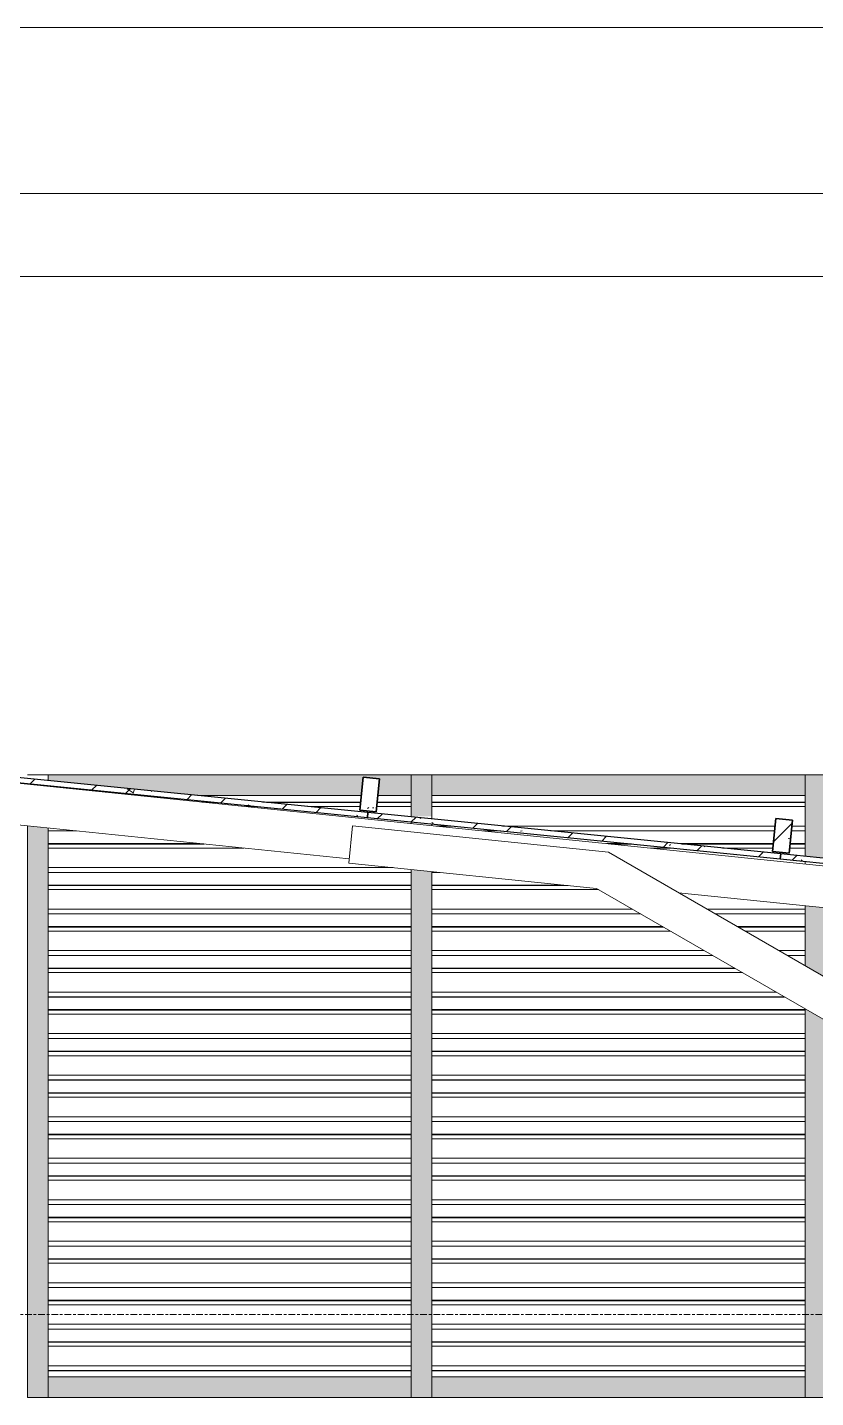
# Model space of a CAD drawing. Header units: millimetres. Extents: x 68650 to 268645, y -2410 to 17645.
# Drawn here: x 195774 to 197674, y 2000 to 5300 of the extents above; entities that cross this region are included whole.
import ezdxf

# ---------------------------------------------------------------- set-up
doc = ezdxf.new("R2010")
doc.units = ezdxf.units.MM
doc.linetypes.add('Centre', pattern=[31.75, 6.35, -4.7625, 15.875, -4.7625])
for name, color, linetype, lineweight in [('A-FLOR', 192, 'Continuous', 18), ('A-FLOR-LEVL-2', 51, 'Centre', 9), ('A-GLAZ-CURT', 52, 'Continuous', 18), ('A-GLAZ-CURT-1', 8, 'Continuous', 18), ('A-GLAZ-CURT-2', 52, 'Continuous', 25), ('A-GLAZ-CWMG', 51, 'Continuous', 18), ('A-GLAZ-CWMG-1', 51, 'Continuous', 35), ('A-GLAZ-CWMG-3', 254, 'Continuous', 18), ('A-GLAZ-CWMG-4', 8, 'Continuous', 18), ('A-WALL', 113, 'Continuous', 18), ('S-COLS', 52, 'Continuous', 18)]:
    doc.layers.add(name, color=color, linetype=linetype, lineweight=lineweight)
pattern_1 = [(45, (7421.61, 0), (-126.285, 126.285), []), (45, (7421.61, 89.3), (-126.285, 126.285), []), (50, (7421.61, 0), (204.9571, -17.9309), [21.431, -235.744]), (355, (7421.61, 0), (-39.6478, 214.9384), [17.145, -188.595]), (100.451, (7438.7, -1.5), (165.3105, 197.0067), [18.214, -200.351]), (46.184, (7421.61, 57.15), (304.964, -47.2988), [32.147, -353.616]), (96.636, (7447.03, 53.2), (267.078, 278.356), [27.321, -300.527]), (351.184, (7421.6, 57.15), (267.0803, 278.3534), [25.718, -282.893]), (21, (7450.19, 42.86), (170.5664, -115.0479), [21.431, -235.744]), (326, (7450.19, 42.86), (69.5275, 207.211), [17.145, -188.595]), (71.451, (7464.4, 33.27), (240.0946, 92.1618), [18.214, -200.351]), (37.5, (7421.614, 0), (3.4749, 95.12457), [3.772, -182.537, 3.772, -187.681, -189.309]), (37.5, (7421.614, 0), (3.4749, 95.12457), [-377.762, 3.772, -185.537]), (7.5, (7421.61, 0), (75.1724, 112.70316), [3.772, -105.385, 3.772, -178.251, -72.152]), (7.5, (7421.61, 0), (75.1724, 112.70316), [-291.179, 3.772, -68.38]), (327.5, (7357.89, 0), (152.54013, -6.4451), [3.772, -67.666, 3.772, -219.113, -295.751]), (327.5, (7357.89, 0), (152.54013, -6.4451), [-294.322, 3.772, -291.979]), (317.5, (7329.32, 0), (166.6458, 28.6049), [3.772, -89.097, 3.772, -144.247, -210.026]), (317.5, (7329.32, 0), (166.6458, 28.6049), [-240.887, 3.772, -206.254])]

# ---------------------------------------------------------------- blocks, each defined once
blk = doc.blocks.new('Rectangular Mullion - 50 x 100mm-2333347-TKCS_NHÀ MÁY PHÁT ĐIỆN - MẶT ĐỨNG 4')
at = {"layer": 'A-GLAZ-CWMG-3'}
blk.add_hatch(color=256, dxfattribs=at).paths.add_polyline_path([(-10063.2, 3450), (-9163.2, 3450), (-9163.2, 3500), (-10063.2, 3500)])
at = {"layer": 'A-GLAZ-CWMG'}
for p, q in [((-10063.2, 3450), (-10063.2, 3500)), ((-9163.2, 3500), (-10063.2, 3500)), ((-9163.2, 3500), (-9163.2, 3450)), ((-9163.2, 3450), (-10063.2, 3450))]:
    blk.add_line(p, q, dxfattribs=at)
blk = doc.blocks.new('Rectangular Mullion - 50 x 100mm-2333349-TKCS_NHÀ MÁY PHÁT ĐIỆN - MẶT ĐỨNG 4')
at = {"layer": 'A-GLAZ-CWMG-3'}
blk.add_hatch(color=256, dxfattribs=at).paths.add_polyline_path([(-9356.8, 2000), (-9163.2, 2000), (-9163.2, 2050), (-10063.2, 2050), (-10063.2, 2000), (-9908.2, 2000)])
at = {"layer": 'A-GLAZ-CWMG'}
for p, q in [((-10063.2, 2000), (-10063.2, 2050)), ((-10063.2, 2050), (-9163.2, 2050)), ((-9163.2, 2050), (-9163.2, 2000)), ((-10063.2, 2000), (-9163.2, 2000))]:
    blk.add_line(p, q, dxfattribs=at)
blk = doc.blocks.new('Rectangular Mullion - 50 x 100mm-V43-TKCS_NHÀ MÁY PHÁT ĐIỆN - MẶT ĐỨNG 4')
at = {"layer": 'A-GLAZ-CWMG-3'}
blk.add_hatch(color=256, dxfattribs=at).paths.add_polyline_path([(-10183.9, 2000), (-10113.2, 2000), (-10113.2, 2050), (-10988.2, 2050), (-10988.2, 2000), (-10459.6, 2000)])
at = {"layer": 'A-GLAZ-CWMG'}
for p, q in [((-10988.2, 2000), (-10988.2, 2050)), ((-10988.2, 2050), (-10113.2, 2050)), ((-10113.2, 2050), (-10113.2, 2000)), ((-10988.2, 2000), (-10113.2, 2000))]:
    blk.add_line(p, q, dxfattribs=at)
blk = doc.blocks.new('Rectangular Mullion - MULLION LA SACH-2333351-TKCS_NHÀ MÁY PHÁT ĐIỆN - MẶT ĐỨNG 4')
at = {"layer": 'A-GLAZ-CWMG'}
for p, q in [((-9163.2, 2134.3), (-10063.2, 2134.3)), ((-9163.2, 2133.3), (-10063.2, 2133.3)), ((-9163.2, 2133.2), (-10063.2, 2133.2)), ((-9163.2, 2123.5), (-10063.2, 2123.5)), ((-9163.2, 2076.5), (-10063.2, 2076.5)), ((-9163.2, 2065), (-10063.2, 2065)), ((-9163.2, 2064.8), (-10063.2, 2064.8))]:
    blk.add_line(p, q, dxfattribs=at)
blk = doc.blocks.new('Rectangular Mullion - MULLION LA SACH-V44-TKCS_NHÀ MÁY PHÁT ĐIỆN - MẶT ĐỨNG 4')
at = {"layer": 'A-GLAZ-CWMG'}
for p, q in [((-10113.2, 2134.3), (-10988.2, 2134.3)), ((-10113.2, 2133.3), (-10988.2, 2133.3)), ((-10113.2, 2133.2), (-10988.2, 2133.2)), ((-10113.2, 2123.5), (-10988.2, 2123.5)), ((-10113.2, 2076.5), (-10988.2, 2076.5)), ((-10113.2, 2065), (-10988.2, 2065)), ((-10113.2, 2064.8), (-10988.2, 2064.8))]:
    blk.add_line(p, q, dxfattribs=at)
blk = doc.blocks.new('Rectangular Mullion - MULLION LA SACH-V51-TKCS_NHÀ MÁY PHÁT ĐIỆN - MẶT ĐỨNG 4')
at = {"layer": 'A-GLAZ-CWMG'}
for p, q in [((-9333.7, 3034.3), (-10063.2, 3034.3)), ((-9332, 3033.3), (-10063.2, 3033.3)), ((-9331.8, 3033.2), (-10063.2, 3033.2)), ((-9314.9, 3023.5), (-10063.2, 3023.5)), ((-9233.6, 2976.5), (-10063.2, 2976.5)), ((-9213.6, 2965), (-10063.2, 2965)), ((-9213.4, 2964.8), (-10063.2, 2964.8))]:
    blk.add_line(p, q, dxfattribs=at)
blk = doc.blocks.new('Rectangular Mullion - 50 x 100mm-2333204-TKCS_NHÀ MÁY PHÁT ĐIỆN - MẶT ĐỨNG 4')
at = {"layer": 'A-GLAZ-CWMG-3'}
blk.add_hatch(color=256, dxfattribs=at).paths.add_polyline_path([(-9113.2, 2000), (-9113.2, 2100), (-9163.2, 2100), (-9163.2, 2000)])
at = {"layer": 'A-GLAZ-CWMG'}
for p, q in [((-9163.2, 2100), (-9163.2, 2000)), ((-9113.2, 2100), (-9113.2, 2000)), ((-9113.2, 2000), (-9163.2, 2000))]:
    blk.add_line(p, q, dxfattribs=at)
blk = doc.blocks.new('Rectangular Mullion - 50 x 100mm-2333205-TKCS_NHÀ MÁY PHÁT ĐIỆN - MẶT ĐỨNG 4')
at = {"layer": 'A-GLAZ-CWMG-3'}
blk.add_hatch(color=256, dxfattribs=at).paths.add_polyline_path([(-9113.2, 2100), (-9113.2, 2200), (-9163.2, 2200), (-9163.2, 2100)])
at = {"layer": 'A-GLAZ-CWMG'}
for p, q in [((-9163.2, 2200), (-9163.2, 2100)), ((-9113.2, 2200), (-9113.2, 2100))]:
    blk.add_line(p, q, dxfattribs=at)
blk = doc.blocks.new('Rectangular Mullion - 50 x 100mm-V52-TKCS_NHÀ MÁY PHÁT ĐIỆN - MẶT ĐỨNG 4')
at = {"layer": 'A-GLAZ-CWMG-3'}
blk.add_hatch(color=256, dxfattribs=at).paths.add_polyline_path([(-9113.2, 2900), (-9113.2, 2907), (-9163.2, 2935.9), (-9163.2, 2900)])
at = {"layer": 'A-GLAZ-CWMG'}
for p, q in [((-9163.2, 2935.9), (-9163.2, 2900)), ((-9113.2, 2907), (-9113.2, 2900))]:
    blk.add_line(p, q, dxfattribs=at)
blk = doc.blocks.new('Rectangular Mullion - 50 x 100mm-V53-TKCS_NHÀ MÁY PHÁT ĐIỆN - MẶT ĐỨNG 4')
at = {"layer": 'A-GLAZ-CWMG-3'}
blk.add_hatch(color=256, dxfattribs=at).paths.add_polyline_path([(-9113.2, 3011), (-9113.2, 3100), (-9163.2, 3100), (-9163.2, 3039.8)])
at = {"layer": 'A-GLAZ-CWMG'}
for p, q in [((-9163.2, 3100), (-9163.2, 3039.8)), ((-9113.2, 3100), (-9113.2, 3011))]:
    blk.add_line(p, q, dxfattribs=at)
blk = doc.blocks.new('Rectangular Mullion - 50 x 100mm-V55-TKCS_NHÀ MÁY PHÁT ĐIỆN - MẶT ĐỨNG 4')
at = {"layer": 'A-GLAZ-CWMG-3'}
blk.add_hatch(color=256, dxfattribs=at).paths.add_polyline_path([(-9113.2, 3100), (-9113.2, 3179.6), (-9163.2, 3184.7), (-9163.2, 3100)])
at = {"layer": 'A-GLAZ-CWMG'}
for p, q in [((-9163.2, 3184.7), (-9163.2, 3100)), ((-9113.2, 3179.6), (-9113.2, 3100))]:
    blk.add_line(p, q, dxfattribs=at)
blk = doc.blocks.new('Rectangular Mullion - 50 x 100mm-V56-TKCS_NHÀ MÁY PHÁT ĐIỆN - MẶT ĐỨNG 4')
at = {"layer": 'A-GLAZ-CWMG-3'}
blk.add_hatch(color=256, dxfattribs=at).paths.add_polyline_path([(-9128, 3300), (-9113.2, 3300), (-9113.2, 3400), (-9163.2, 3400), (-9163.2, 3303.5)])
at = {"layer": 'A-GLAZ-CWMG'}
for p, q in [((-9163.2, 3400), (-9163.2, 3303.5)), ((-9113.2, 3400), (-9113.2, 3300))]:
    blk.add_line(p, q, dxfattribs=at)
blk = doc.blocks.new('Rectangular Mullion - 50 x 100mm-2333206-TKCS_NHÀ MÁY PHÁT ĐIỆN - MẶT ĐỨNG 4')
at = {"layer": 'A-GLAZ-CWMG-3'}
blk.add_hatch(color=256, dxfattribs=at).paths.add_polyline_path([(-9113.2, 3400), (-9113.2, 3500), (-9163.2, 3500), (-9163.2, 3400)])
at = {"layer": 'A-GLAZ-CWMG'}
for p, q in [((-9163.2, 3500), (-9113.2, 3500)), ((-9163.2, 3500), (-9163.2, 3400)), ((-9113.2, 3500), (-9113.2, 3400))]:
    blk.add_line(p, q, dxfattribs=at)
blk = doc.blocks.new('Rectangular Mullion - 50 x 100mm-V57-TKCS_NHÀ MÁY PHÁT ĐIỆN - MẶT ĐỨNG 4')
at = {"layer": 'A-GLAZ-CWMG-3'}
blk.add_hatch(color=256, dxfattribs=at).paths.add_polyline_path([(-10113.2, 3200), (-10063.2, 3200), (-10063.2, 3266.9), (-10113.2, 3272.1), (-10113.2, 3226.2)])
at = {"layer": 'A-GLAZ-CWMG'}
for p, q in [((-10113.2, 3272.1), (-10113.2, 3200)), ((-10063.2, 3266.9), (-10063.2, 3200))]:
    blk.add_line(p, q, dxfattribs=at)
blk = doc.blocks.new('Rectangular Mullion - MULLION LA SACH-V60-TKCS_NHÀ MÁY PHÁT ĐIỆN - MẶT ĐỨNG 4')
at = {"layer": 'A-GLAZ-CWMG'}
for p, q in [((-9506.9, 3134.3), (-10063.2, 3134.3)), ((-9505.2, 3133.3), (-10063.2, 3133.3)), ((-9505, 3133.2), (-10063.2, 3133.2)), ((-9488.1, 3123.5), (-10063.2, 3123.5)), ((-9163.2, 3134.3), (-9326.9, 3134.3)), ((-9163.2, 3133.3), (-9325.2, 3133.3)), ((-9163.2, 3133.2), (-9325, 3133.2)), ((-9163.2, 3123.5), (-9308.1, 3123.5)), ((-9406.8, 3076.5), (-10063.2, 3076.5)), ((-9163.2, 3076.5), (-9226.8, 3076.5)), ((-9386.8, 3065), (-10063.2, 3065)), ((-9386.6, 3064.8), (-10063.2, 3064.8)), ((-9163.2, 3065), (-9206.8, 3065)), ((-9163.2, 3064.8), (-9206.6, 3064.8))]:
    blk.add_line(p, q, dxfattribs=at)
blk = doc.blocks.new('Rectangular Mullion - MULLION LA SACH-V62-TKCS_NHÀ MÁY PHÁT ĐIỆN - MẶT ĐỨNG 4')
at = {"layer": 'A-GLAZ-CWMG'}
for p, q in [((-9745.4, 3234.3), (-10063.2, 3234.3)), ((-9735.7, 3233.3), (-10063.2, 3233.3)), ((-9734.7, 3233.2), (-10063.2, 3233.2)), ((-9661.3, 3223.5), (-10063.2, 3223.5)), ((-9580, 3176.5), (-10063.2, 3176.5)), ((-9163.2, 3176.5), (-9400, 3176.5)), ((-9560, 3165), (-10063.2, 3165)), ((-9559.8, 3164.8), (-10063.2, 3164.8)), ((-9163.2, 3165), (-9380, 3165)), ((-9163.2, 3164.8), (-9379.8, 3164.8))]:
    blk.add_line(p, q, dxfattribs=at)
blk = doc.blocks.new('Rectangular Mullion - MULLION LA SACH-V64-TKCS_NHÀ MÁY PHÁT ĐIỆN - MẶT ĐỨNG 4')
at = {"layer": 'A-GLAZ-CWMG'}
for p, q in [((-9592.1, 3334.3), (-9642, 3334.3)), ((-9582.1, 3333.3), (-9632.2, 3333.3)), ((-9581.2, 3333.2), (-9631.3, 3333.2)), ((-9240.1, 3334.3), (-9471.5, 3334.3)), ((-9240.2, 3333.3), (-9461.5, 3333.3)), ((-9240.2, 3333.2), (-9460.6, 3333.2)), ((-9163.2, 3333.3), (-9200, 3333.3)), ((-9163.2, 3333.2), (-9200, 3333.2)), ((-9163.2, 3334.3), (-9199.9, 3334.3)), ((-9483.5, 3323.5), (-9536.1, 3323.5)), ((-9241.2, 3323.5), (-9362.9, 3323.5)), ((-9163.2, 3323.5), (-9201, 3323.5)), ((-9163.2, 3291.5), (-9163.2, 3285.3)), ((-10044, 3265), (-10063.2, 3265)), ((-10042.9, 3264.8), (-10063.2, 3264.8))]:
    blk.add_line(p, q, dxfattribs=at)
blk = doc.blocks.new('Rectangular Mullion - MULLION LA SACH-V65-TKCS_NHÀ MÁY PHÁT ĐIỆN - MẶT ĐỨNG 4')
at = {"layer": 'A-GLAZ-CWMG'}
for p, q in [((-10622.7, 3334.3), (-10988.2, 3334.3)), ((-10613, 3333.3), (-10988.2, 3333.3)), ((-10612, 3333.2), (-10988.2, 3333.2)), ((-10516.8, 3323.5), (-10988.2, 3323.5)), ((-10156.8, 3276.5), (-10988.2, 3276.5)), ((-10113.2, 3265), (-10988.2, 3265)), ((-10113.2, 3264.8), (-10988.2, 3264.8))]:
    blk.add_line(p, q, dxfattribs=at)
blk = doc.blocks.new('Rectangular Mullion - MULLION LA SACH-V66-TKCS_NHÀ MÁY PHÁT ĐIỆN - MẶT ĐỨNG 4')
at = {"layer": 'A-GLAZ-CWMG'}
for p, q in [((-9163.2, 3434.3), (-10063.2, 3434.3)), ((-9163.2, 3433.3), (-10063.2, 3433.3)), ((-9163.2, 3433.2), (-10063.2, 3433.2)), ((-9163.2, 3423.5), (-10063.2, 3423.5)), ((-10063.2, 3393.5), (-10063.2, 3400)), ((-10063.2, 3377.5), (-10063.2, 3381.5)), ((-10013.9, 3376.5), (-10053.4, 3376.5)), ((-9235.9, 3376.5), (-9893.3, 3376.5)), ((-9163.2, 3376.5), (-9195.7, 3376.5)), ((-9898.3, 3365), (-9940.6, 3365)), ((-9897.2, 3364.8), (-9939.5, 3364.8)), ((-9237, 3365), (-9777.7, 3365)), ((-9237, 3364.8), (-9776.5, 3364.8)), ((-9163.2, 3365), (-9196.8, 3365)), ((-9163.2, 3364.8), (-9196.8, 3364.8))]:
    blk.add_line(p, q, dxfattribs=at)
blk = doc.blocks.new('Rectangular Mullion - MULLION LA SACH-V67-TKCS_NHÀ MÁY PHÁT ĐIỆN - MẶT ĐỨNG 4')
at = {"layer": 'A-GLAZ-CWMG'}
for p, q in [((-10592.2, 3434.3), (-10617.4, 3434.3)), ((-10582.2, 3433.3), (-10607.6, 3433.3)), ((-10581.3, 3433.2), (-10606.7, 3433.2)), ((-10235.1, 3434.3), (-10471.6, 3434.3)), ((-10235.2, 3433.3), (-10461.6, 3433.3)), ((-10235.2, 3433.2), (-10460.7, 3433.2)), ((-10113.2, 3433.3), (-10195, 3433.3)), ((-10113.2, 3433.2), (-10195, 3433.2)), ((-10113.2, 3434.3), (-10194.9, 3434.3)), ((-10483.6, 3423.5), (-10511.5, 3423.5)), ((-10236.2, 3423.5), (-10363, 3423.5)), ((-10113.2, 3423.5), (-10196, 3423.5)), ((-10113.2, 3400), (-10113.2, 3398.5)), ((-10113.2, 3386.4), (-10113.2, 3382.7)), ((-10921.3, 3365), (-10988.2, 3365)), ((-10920.2, 3364.8), (-10988.2, 3364.8))]:
    blk.add_line(p, q, dxfattribs=at)
blk = doc.blocks.new('Rectangular Mullion - 50 x 100mm-V68-TKCS_NHÀ MÁY PHÁT ĐIỆN - MẶT ĐỨNG 4')
at = {"layer": 'A-GLAZ-CWMG-3'}
h = blk.add_hatch(color=256, dxfattribs=at)
h.paths.add_polyline_path([(-10193.3, 3450), (-10113.2, 3450), (-10113.2, 3500), (-10988.2, 3500), (-10988.2, 3486), (-10628.2, 3450), (-10233.5, 3450), (-10229.1, 3494.5), (-10189.3, 3490.5)])
h.paths.add_polyline_path([(-10770.1, 3450), (-10748.8, 3450), (-10988.2, 3473.9), (-10988.2, 3472.4)])
at = {"layer": 'A-GLAZ-CWMG'}
for p, q in [((-10988.2, 3486), (-10988.2, 3500)), ((-10113.2, 3500), (-10988.2, 3500)), ((-10113.2, 3500), (-10113.2, 3450)), ((-10988.2, 3472.4), (-10988.2, 3473.9)), ((-10748.8, 3450), (-10770.1, 3450)), ((-10233.5, 3450), (-10628.2, 3450)), ((-10113.2, 3450), (-10193.3, 3450))]:
    blk.add_line(p, q, dxfattribs=at)
blk = doc.blocks.new('Rectangular Mullion - 50 x 100mm-2333207-TKCS_NHÀ MÁY PHÁT ĐIỆN - MẶT ĐỨNG 4')
at = {"layer": 'A-GLAZ-CWMG-3'}
blk.add_hatch(color=256, dxfattribs=at).paths.add_polyline_path([(-14088.2, 2000), (-14038.2, 2000), (-14038.2, 2100), (-14088.2, 2100)])
at = {"layer": 'A-GLAZ-CWMG'}
for p, q in [((-14088.2, 2100), (-14088.2, 2000)), ((-14038.2, 2100), (-14038.2, 2000)), ((-14038.2, 2000), (-14088.2, 2000))]:
    blk.add_line(p, q, dxfattribs=at)
blk = doc.blocks.new('Rectangular Mullion - 50 x 100mm-2333208-TKCS_NHÀ MÁY PHÁT ĐIỆN - MẶT ĐỨNG 4')
at = {"layer": 'A-GLAZ-CWMG-3'}
blk.add_hatch(color=256, dxfattribs=at).paths.add_polyline_path([(-14088.2, 2100), (-14038.2, 2100), (-14038.2, 2200), (-14088.2, 2200)])
at = {"layer": 'A-GLAZ-CWMG'}
for p, q in [((-14088.2, 2200), (-14088.2, 2100)), ((-14038.2, 2200), (-14038.2, 2100))]:
    blk.add_line(p, q, dxfattribs=at)
blk = doc.blocks.new('Rectangular Mullion - 50 x 100mm-V70-TKCS_NHÀ MÁY PHÁT ĐIỆN - MẶT ĐỨNG 4')
at = {"layer": 'A-GLAZ-CWMG-3'}
blk.add_hatch(color=256, dxfattribs=at).paths.add_polyline_path([(-11038.2, 3300), (-10988.2, 3300), (-10988.2, 3371.8), (-11038.2, 3376.9), (-11038.2, 3351.3)])
at = {"layer": 'A-GLAZ-CWMG'}
for p, q in [((-11038.2, 3376.9), (-11038.2, 3300)), ((-10988.2, 3371.8), (-10988.2, 3300))]:
    blk.add_line(p, q, dxfattribs=at)
blk = doc.blocks.new('TRỤ ĐỂ XE ĐẦU HỒI - TRỤ ĐỂ XE ĐẦU HỒI-2550560-TKCS_NHÀ MÁY PHÁT ĐIỆN - MẶT ĐỨNG 4')
at = {"layer": 'S-COLS'}
for p, q in [((-10262.6, 3297.4), (-13388.2, 3617.9)), ((-11608.7, 3536), (-8188.2, 3185.3)), ((-10263.7, 3287.5), (-10254.5, 3377)), ((-10254.5, 3377), (-9637.7, 3313.8)), ((-9637.7, 3313.8), (-8308.2, 2546.2)), ((-10263.7, 3287.5), (-9666.1, 3226.2)), ((-9666.1, 3226.2), (-8398.2, 2494.2)), ((-8388.2, 3105.3), (-9468.4, 3216))]:
    blk.add_line(p, q, dxfattribs=at)
blk = doc.blocks.new('System Panel - Glazed-2550690-TKCS_NHÀ MÁY PHÁT ĐIỆN - MẶT ĐỨNG 4')
at = {"layer": 'A-GLAZ-CURT-1'}
h = blk.add_hatch(dxfattribs=at)
h.set_pattern_fill('FP_60', color=256, style=0, pattern_type=2)
h.set_pattern_definition([(45, (7421.61, 0), (-126.285, 126.285), []), (45, (7421.61, 89.3), (-126.285, 126.285), []), (50, (7421.61, 0), (204.957, -17.9309), [21.431, -235.744]), (355, (7421.61, 0), (-39.6478, 214.9384), [17.145, -188.595]), (100.451, (7438.7, -1.5), (165.3105, 197.0067), [18.214, -200.351]), (46.184, (7421.61, 57.15), (304.964, -47.2988), [32.147, -353.616]), (96.636, (7447.03, 53.2), (267.078, 278.356), [27.321, -300.527]), (351.184, (7421.6, 57.15), (267.0803, 278.3534), [25.717, -282.892]), (21, (7450.19, 42.86), (170.5664, -115.0479), [21.431, -235.744]), (326, (7450.19, 42.86), (69.5275, 207.211), [17.145, -188.595]), (71.451, (7464.4, 33.27), (240.0946, 92.1618), [18.214, -200.351]), (37.5, (7421.614, 0), (3.4749, 95.12457), [3.772, -182.537, 3.772, -187.681, -189.309]), (37.5, (7421.614, 0), (3.4749, 95.12457), [-377.762, 3.772, -185.537]), (7.5, (7421.61, 0), (75.1724, 112.70316), [3.772, -105.385, 3.772, -178.251, -72.152]), (7.5, (7421.61, 0), (75.1724, 112.70316), [-291.179, 3.772, -68.38]), (327.5, (7357.89, 0), (152.54013, -6.4451), [3.772, -67.666, 3.772, -219.113, -295.751]), (327.5, (7357.89, 0), (152.54013, -6.4451), [-294.322, 3.772, -291.979]), (317.5, (7329.32, 0), (166.6458, 28.6049), [3.772, -89.097, 3.772, -144.247, -210.026]), (317.5, (7329.32, 0), (166.6458, 28.6049), [-240.887, 3.772, -206.254])])
h.paths.add_polyline_path([(-8188.8, 3194), (-8187.6, 3206), (-9222.5, 3309.4), (-9223.7, 3297.5), (-8254, 3200.6)])
at = {"layer": 'A-GLAZ-CURT-2'}
for p, q in [((-9222.5, 3309.4), (-9223.7, 3297.5)), ((-8187.6, 3206), (-9222.5, 3309.4)), ((-9223.7, 3297.5), (-8188.8, 3194)), ((-8188.8, 3194), (-8187.6, 3206))]:
    blk.add_line(p, q, dxfattribs=at)
blk = doc.blocks.new('System Panel - Glazed-2354325-TKCS_NHÀ MÁY PHÁT ĐIỆN - MẶT ĐỨNG 4')
at = {"layer": 'A-GLAZ-CURT-1'}
h = blk.add_hatch(dxfattribs=at)
h.set_pattern_fill('FP_62', color=256, style=0, pattern_type=2)
h.set_pattern_definition(pattern_1)
h.paths.add_polyline_path([(-9223.7, 3297.5), (-9222.5, 3309.4), (-10217.5, 3408.9), (-10218.7, 3397), (-9356.8, 3310.8)])
at = {"layer": 'A-GLAZ-CURT-2'}
for p, q in [((-10217.5, 3408.9), (-10218.7, 3397)), ((-9222.5, 3309.4), (-10217.5, 3408.9)), ((-10218.7, 3397), (-9223.7, 3297.5)), ((-9223.7, 3297.5), (-9222.5, 3309.4))]:
    blk.add_line(p, q, dxfattribs=at)
blk = doc.blocks.new('System Panel - Glazed-V73-TKCS_NHÀ MÁY PHÁT ĐIỆN - MẶT ĐỨNG 4')
at = {"layer": 'A-GLAZ-CURT-1'}
h = blk.add_hatch(dxfattribs=at)
h.set_pattern_fill('FP_63', color=256, style=0, pattern_type=2)
h.set_pattern_definition([(45, (7421.61, 0), (-126.285, 126.285), []), (45, (7421.61, 89.3), (-126.285, 126.285), []), (50, (7421.61, 0), (204.9571, -17.9309), [21.431, -235.744]), (355, (7421.61, 0), (-39.6478, 214.9384), [17.145, -188.595]), (100.451, (7438.7, -1.5), (165.3105, 197.0067), [18.214, -200.351]), (46.184, (7421.61, 57.15), (304.964, -47.2988), [32.147, -353.616]), (96.636, (7447.03, 53.2), (267.078, 278.356), [27.321, -300.527]), (351.184, (7421.6, 57.15), (267.0803, 278.3534), [25.717, -282.892]), (21, (7450.19, 42.86), (170.5664, -115.0479), [21.431, -235.744]), (326, (7450.19, 42.86), (69.5275, 207.211), [17.145, -188.595]), (71.451, (7464.4, 33.27), (240.0946, 92.1618), [18.214, -200.351]), (37.5, (7421.614, 0), (3.4749, 95.12457), [3.772, -182.537, 3.772, -187.681, -189.309]), (37.5, (7421.614, 0), (3.4749, 95.12457), [-377.761, 3.772, -185.537]), (7.5, (7421.61, 0), (75.1724, 112.70316), [3.772, -105.385, 3.772, -178.251, -72.152]), (7.5, (7421.61, 0), (75.1724, 112.70316), [-291.179, 3.772, -68.38]), (327.5, (7357.89, 0), (152.54013, -6.4451), [3.772, -67.666, 3.772, -219.113, -295.751]), (327.5, (7357.89, 0), (152.54013, -6.4451), [-294.322, 3.772, -291.979]), (317.5, (7329.32, 0), (166.6458, 28.6049), [3.772, -89.097, 3.772, -144.247, -210.026]), (317.5, (7329.32, 0), (166.6458, 28.6049), [-240.887, 3.772, -206.254])])
h.paths.add_polyline_path([(-10218.7, 3397), (-10217.5, 3408.9), (-11212.5, 3508.4), (-11213.7, 3496.5), (-10459.6, 3421.1)])
at = {"layer": 'A-GLAZ-CURT-2'}
for p, q in [((-11212.5, 3508.4), (-11213.7, 3496.5)), ((-10217.5, 3408.9), (-11212.5, 3508.4)), ((-11213.7, 3496.5), (-10218.7, 3397)), ((-10218.7, 3397), (-10217.5, 3408.9))]:
    blk.add_line(p, q, dxfattribs=at)
blk = doc.blocks.new('Rectangular Mullion - 40 x 80mm-2354333-TKCS_NHÀ MÁY PHÁT ĐIỆN - MẶT ĐỨNG 4')
at = {"layer": 'A-GLAZ-CWMG-4'}
h = blk.add_hatch(dxfattribs=at)
h.set_pattern_fill('FP_62', color=256, style=0, pattern_type=2)
h.set_pattern_definition(pattern_1)
h.paths.add_polyline_path([(-9202.2, 3311.4), (-9194.2, 3391), (-9234, 3395), (-9242, 3315.4)])
at = {"layer": 'A-GLAZ-CWMG-1'}
for p, q in [((-9234, 3395), (-9242, 3315.4)), ((-9194.2, 3391), (-9234, 3395)), ((-9202.2, 3311.4), (-9194.2, 3391)), ((-9242, 3315.4), (-9202.2, 3311.4))]:
    blk.add_line(p, q, dxfattribs=at)
blk = doc.blocks.new('Rectangular Mullion - 40 x 80mm-V76-TKCS_NHÀ MÁY PHÁT ĐIỆN - MẶT ĐỨNG 4')
at = {"layer": 'A-GLAZ-CWMG-4'}
h = blk.add_hatch(dxfattribs=at)
h.set_pattern_fill('FP_65', color=256, style=0, pattern_type=2)
h.set_pattern_definition([(45, (7421.61, 0), (-126.285, 126.285), []), (45, (7421.61, 89.3), (-126.285, 126.285), []), (50, (7421.61, 0), (204.9571, -17.9309), [21.431, -235.744]), (355, (7421.61, 0), (-39.6478, 214.9384), [17.145, -188.595]), (100.451, (7438.7, -1.5), (165.3105, 197.0067), [18.214, -200.351]), (46.184, (7421.61, 57.15), (304.964, -47.2988), [32.147, -353.616]), (96.636, (7447.03, 53.2), (267.078, 278.356), [27.321, -300.527]), (351.184, (7421.6, 57.15), (267.0803, 278.3534), [25.718, -282.893]), (21, (7450.19, 42.86), (170.5664, -115.0479), [21.431, -235.744]), (326, (7450.19, 42.86), (69.5275, 207.211), [17.145, -188.595]), (71.451, (7464.4, 33.27), (240.0946, 92.1618), [18.214, -200.351]), (37.5, (7421.614, 0), (3.4749, 95.12457), [3.772, -182.537, 3.772, -187.681, -189.309]), (37.5, (7421.614, 0), (3.4749, 95.12457), [-377.761, 3.772, -185.537]), (7.5, (7421.61, 0), (75.1724, 112.70316), [3.772, -105.385, 3.772, -178.251, -72.152]), (7.5, (7421.61, 0), (75.1724, 112.70316), [-291.179, 3.772, -68.38]), (327.5, (7357.89, 0), (152.54013, -6.4451), [3.772, -67.666, 3.772, -219.113, -295.751]), (327.5, (7357.89, 0), (152.54013, -6.4451), [-294.322, 3.772, -291.979]), (317.5, (7329.32, 0), (166.6458, 28.6049), [3.772, -89.097, 3.772, -144.247, -210.026]), (317.5, (7329.32, 0), (166.6458, 28.6049), [-240.887, 3.772, -206.254])])
h.paths.add_polyline_path([(-10197.2, 3410.9), (-10189.3, 3490.5), (-10229.1, 3494.5), (-10237, 3414.9)])
at = {"layer": 'A-GLAZ-CWMG-1'}
for p, q in [((-10229.1, 3494.5), (-10237, 3414.9)), ((-10189.3, 3490.5), (-10229.1, 3494.5)), ((-10197.2, 3410.9), (-10189.3, 3490.5)), ((-10237, 3414.9), (-10197.2, 3410.9))]:
    blk.add_line(p, q, dxfattribs=at)

msp = doc.modelspace()

# ---------------------------------------------------------------- linework, layer by layer
at = {"layer": 'A-FLOR'}
for p, q in [((191824.2, 4900), (198924.2, 4900)), ((198924.2, 4700), (191824.2, 4700))]:
    msp.add_line(p, q, dxfattribs=at)
at = {"layer": 'A-FLOR-LEVL-2'}
msp.add_line((189979.1, 2200), (200783.7, 2200), dxfattribs=at)
at = {"layer": 'A-WALL'}
for p, q in [((198924.2, 5300), (191824.2, 5300)), ((195774.2, 3500), (198624.2, 3500)), ((198414.2, 2000), (195774.2, 2000))]:
    msp.add_line(p, q, dxfattribs=at)

# ---------------------------------------------------------------- block references
at = {"layer": 'A-GLAZ-CURT'}
for name in ['System Panel - Glazed-V73-TKCS_NHÀ MÁY PHÁT ĐIỆN - MẶT ĐỨNG 4', 'System Panel - Glazed-2354325-TKCS_NHÀ MÁY PHÁT ĐIỆN - MẶT ĐỨNG 4', 'System Panel - Glazed-2550690-TKCS_NHÀ MÁY PHÁT ĐIỆN - MẶT ĐỨNG 4']:
    msp.add_blockref(name, (206812.5, 0), dxfattribs=at)
at = {"layer": 'A-GLAZ-CWMG'}
for name, p in [('Rectangular Mullion - 50 x 100mm-V68-TKCS_NHÀ MÁY PHÁT ĐIỆN - MẶT ĐỨNG 4', (206812.5, 0)), ('Rectangular Mullion - 50 x 100mm-2333206-TKCS_NHÀ MÁY PHÁT ĐIỆN - MẶT ĐỨNG 4', (205862.5, 0)), ('Rectangular Mullion - 50 x 100mm-2333347-TKCS_NHÀ MÁY PHÁT ĐIỆN - MẶT ĐỨNG 4', (206812.5, 0)), ('Rectangular Mullion - 50 x 100mm-2333206-TKCS_NHÀ MÁY PHÁT ĐIỆN - MẶT ĐỨNG 4', (206812.5, 0)), ('Rectangular Mullion - 40 x 80mm-V76-TKCS_NHÀ MÁY PHÁT ĐIỆN - MẶT ĐỨNG 4', (206812.5, 0)), ('Rectangular Mullion - MULLION LA SACH-V67-TKCS_NHÀ MÁY PHÁT ĐIỆN - MẶT ĐỨNG 4', (206812.5, 0)), ('Rectangular Mullion - MULLION LA SACH-V66-TKCS_NHÀ MÁY PHÁT ĐIỆN - MẶT ĐỨNG 4', (206812.5, 0)), ('Rectangular Mullion - 50 x 100mm-V56-TKCS_NHÀ MÁY PHÁT ĐIỆN - MẶT ĐỨNG 4', (206812.5, 0)), ('Rectangular Mullion - 50 x 100mm-V70-TKCS_NHÀ MÁY PHÁT ĐIỆN - MẶT ĐỨNG 4', (206812.5, 0)), ('Rectangular Mullion - 40 x 80mm-2354333-TKCS_NHÀ MÁY PHÁT ĐIỆN - MẶT ĐỨNG 4', (206812.5, 0)), ('Rectangular Mullion - MULLION LA SACH-V65-TKCS_NHÀ MÁY PHÁT ĐIỆN - MẶT ĐỨNG 4', (206812.5, 0)), ('Rectangular Mullion - MULLION LA SACH-V64-TKCS_NHÀ MÁY PHÁT ĐIỆN - MẶT ĐỨNG 4', (206812.5, 0)), ('Rectangular Mullion - 50 x 100mm-2333208-TKCS_NHÀ MÁY PHÁT ĐIỆN - MẶT ĐỨNG 4', (209862.5, 1100)), ('Rectangular Mullion - 50 x 100mm-V57-TKCS_NHÀ MÁY PHÁT ĐIỆN - MẶT ĐỨNG 4', (206812.5, 0)), ('Rectangular Mullion - MULLION LA SACH-V44-TKCS_NHÀ MÁY PHÁT ĐIỆN - MẶT ĐỨNG 4', (206812.5, 1100)), ('Rectangular Mullion - MULLION LA SACH-V62-TKCS_NHÀ MÁY PHÁT ĐIỆN - MẶT ĐỨNG 4', (206812.5, 0)), ('Rectangular Mullion - 50 x 100mm-2333208-TKCS_NHÀ MÁY PHÁT ĐIỆN - MẶT ĐỨNG 4', (209862.5, 1000)), ('Rectangular Mullion - 50 x 100mm-2333205-TKCS_NHÀ MÁY PHÁT ĐIỆN - MẶT ĐỨNG 4', (205862.5, 1000)), ('Rectangular Mullion - 50 x 100mm-V55-TKCS_NHÀ MÁY PHÁT ĐIỆN - MẶT ĐỨNG 4', (206812.5, 0)), ('Rectangular Mullion - MULLION LA SACH-V44-TKCS_NHÀ MÁY PHÁT ĐIỆN - MẶT ĐỨNG 4', (206812.5, 1000)), ('Rectangular Mullion - MULLION LA SACH-V60-TKCS_NHÀ MÁY PHÁT ĐIỆN - MẶT ĐỨNG 4', (206812.5, 0)), ('Rectangular Mullion - 50 x 100mm-2333208-TKCS_NHÀ MÁY PHÁT ĐIỆN - MẶT ĐỨNG 4', (209862.5, 900)), ('Rectangular Mullion - 50 x 100mm-2333205-TKCS_NHÀ MÁY PHÁT ĐIỆN - MẶT ĐỨNG 4', (205862.5, 900)), ('Rectangular Mullion - 50 x 100mm-V53-TKCS_NHÀ MÁY PHÁT ĐIỆN - MẶT ĐỨNG 4', (206812.5, 0)), ('Rectangular Mullion - MULLION LA SACH-V44-TKCS_NHÀ MÁY PHÁT ĐIỆN - MẶT ĐỨNG 4', (206812.5, 900)), ('Rectangular Mullion - MULLION LA SACH-V51-TKCS_NHÀ MÁY PHÁT ĐIỆN - MẶT ĐỨNG 4', (206812.5, 0)), ('Rectangular Mullion - 50 x 100mm-2333208-TKCS_NHÀ MÁY PHÁT ĐIỆN - MẶT ĐỨNG 4', (209862.5, 800)), ('Rectangular Mullion - 50 x 100mm-2333205-TKCS_NHÀ MÁY PHÁT ĐIỆN - MẶT ĐỨNG 4', (205862.5, 800)), ('Rectangular Mullion - MULLION LA SACH-V44-TKCS_NHÀ MÁY PHÁT ĐIỆN - MẶT ĐỨNG 4', (206812.5, 800)), ('Rectangular Mullion - MULLION LA SACH-2333351-TKCS_NHÀ MÁY PHÁT ĐIỆN - MẶT ĐỨNG 4', (206812.5, 800)), ('Rectangular Mullion - 50 x 100mm-V52-TKCS_NHÀ MÁY PHÁT ĐIỆN - MẶT ĐỨNG 4', (206812.5, 0)), ('Rectangular Mullion - 50 x 100mm-2333208-TKCS_NHÀ MÁY PHÁT ĐIỆN - MẶT ĐỨNG 4', (209862.5, 700)), ('Rectangular Mullion - 50 x 100mm-2333205-TKCS_NHÀ MÁY PHÁT ĐIỆN - MẶT ĐỨNG 4', (205862.5, 700)), ('Rectangular Mullion - 50 x 100mm-2333205-TKCS_NHÀ MÁY PHÁT ĐIỆN - MẶT ĐỨNG 4', (206812.5, 700)), ('Rectangular Mullion - MULLION LA SACH-V44-TKCS_NHÀ MÁY PHÁT ĐIỆN - MẶT ĐỨNG 4', (206812.5, 700)), ('Rectangular Mullion - MULLION LA SACH-2333351-TKCS_NHÀ MÁY PHÁT ĐIỆN - MẶT ĐỨNG 4', (206812.5, 700)), ('Rectangular Mullion - 50 x 100mm-2333208-TKCS_NHÀ MÁY PHÁT ĐIỆN - MẶT ĐỨNG 4', (209862.5, 600)), ('Rectangular Mullion - 50 x 100mm-2333205-TKCS_NHÀ MÁY PHÁT ĐIỆN - MẶT ĐỨNG 4', (205862.5, 600)), ('Rectangular Mullion - 50 x 100mm-2333205-TKCS_NHÀ MÁY PHÁT ĐIỆN - MẶT ĐỨNG 4', (206812.5, 600)), ('Rectangular Mullion - MULLION LA SACH-V44-TKCS_NHÀ MÁY PHÁT ĐIỆN - MẶT ĐỨNG 4', (206812.5, 600)), ('Rectangular Mullion - MULLION LA SACH-2333351-TKCS_NHÀ MÁY PHÁT ĐIỆN - MẶT ĐỨNG 4', (206812.5, 600)), ('Rectangular Mullion - 50 x 100mm-2333208-TKCS_NHÀ MÁY PHÁT ĐIỆN - MẶT ĐỨNG 4', (209862.5, 500)), ('Rectangular Mullion - 50 x 100mm-2333205-TKCS_NHÀ MÁY PHÁT ĐIỆN - MẶT ĐỨNG 4', (205862.5, 500)), ('Rectangular Mullion - 50 x 100mm-2333205-TKCS_NHÀ MÁY PHÁT ĐIỆN - MẶT ĐỨNG 4', (206812.5, 500)), ('Rectangular Mullion - MULLION LA SACH-V44-TKCS_NHÀ MÁY PHÁT ĐIỆN - MẶT ĐỨNG 4', (206812.5, 500)), ('Rectangular Mullion - MULLION LA SACH-2333351-TKCS_NHÀ MÁY PHÁT ĐIỆN - MẶT ĐỨNG 4', (206812.5, 500)), ('Rectangular Mullion - 50 x 100mm-2333208-TKCS_NHÀ MÁY PHÁT ĐIỆN - MẶT ĐỨNG 4', (209862.5, 400)), ('Rectangular Mullion - 50 x 100mm-2333205-TKCS_NHÀ MÁY PHÁT ĐIỆN - MẶT ĐỨNG 4', (205862.5, 400)), ('Rectangular Mullion - 50 x 100mm-2333205-TKCS_NHÀ MÁY PHÁT ĐIỆN - MẶT ĐỨNG 4', (206812.5, 400)), ('Rectangular Mullion - MULLION LA SACH-V44-TKCS_NHÀ MÁY PHÁT ĐIỆN - MẶT ĐỨNG 4', (206812.5, 400)), ('Rectangular Mullion - MULLION LA SACH-2333351-TKCS_NHÀ MÁY PHÁT ĐIỆN - MẶT ĐỨNG 4', (206812.5, 400)), ('Rectangular Mullion - 50 x 100mm-2333208-TKCS_NHÀ MÁY PHÁT ĐIỆN - MẶT ĐỨNG 4', (209862.5, 300)), ('Rectangular Mullion - 50 x 100mm-2333205-TKCS_NHÀ MÁY PHÁT ĐIỆN - MẶT ĐỨNG 4', (205862.5, 300)), ('Rectangular Mullion - 50 x 100mm-2333205-TKCS_NHÀ MÁY PHÁT ĐIỆN - MẶT ĐỨNG 4', (206812.5, 300)), ('Rectangular Mullion - MULLION LA SACH-V44-TKCS_NHÀ MÁY PHÁT ĐIỆN - MẶT ĐỨNG 4', (206812.5, 300)), ('Rectangular Mullion - MULLION LA SACH-2333351-TKCS_NHÀ MÁY PHÁT ĐIỆN - MẶT ĐỨNG 4', (206812.5, 300)), ('Rectangular Mullion - 50 x 100mm-2333208-TKCS_NHÀ MÁY PHÁT ĐIỆN - MẶT ĐỨNG 4', (209862.5, 200)), ('Rectangular Mullion - 50 x 100mm-2333205-TKCS_NHÀ MÁY PHÁT ĐIỆN - MẶT ĐỨNG 4', (205862.5, 200)), ('Rectangular Mullion - 50 x 100mm-2333205-TKCS_NHÀ MÁY PHÁT ĐIỆN - MẶT ĐỨNG 4', (206812.5, 200)), ('Rectangular Mullion - MULLION LA SACH-V44-TKCS_NHÀ MÁY PHÁT ĐIỆN - MẶT ĐỨNG 4', (206812.5, 200)), ('Rectangular Mullion - MULLION LA SACH-2333351-TKCS_NHÀ MÁY PHÁT ĐIỆN - MẶT ĐỨNG 4', (206812.5, 200)), ('Rectangular Mullion - 50 x 100mm-2333208-TKCS_NHÀ MÁY PHÁT ĐIỆN - MẶT ĐỨNG 4', (209862.5, 100)), ('Rectangular Mullion - 50 x 100mm-2333205-TKCS_NHÀ MÁY PHÁT ĐIỆN - MẶT ĐỨNG 4', (205862.5, 100)), ('Rectangular Mullion - 50 x 100mm-2333205-TKCS_NHÀ MÁY PHÁT ĐIỆN - MẶT ĐỨNG 4', (206812.5, 100)), ('Rectangular Mullion - MULLION LA SACH-V44-TKCS_NHÀ MÁY PHÁT ĐIỆN - MẶT ĐỨNG 4', (206812.5, 100)), ('Rectangular Mullion - MULLION LA SACH-2333351-TKCS_NHÀ MÁY PHÁT ĐIỆN - MẶT ĐỨNG 4', (206812.5, 100)), ('Rectangular Mullion - 50 x 100mm-2333208-TKCS_NHÀ MÁY PHÁT ĐIỆN - MẶT ĐỨNG 4', (209862.5, 0)), ('Rectangular Mullion - 50 x 100mm-2333205-TKCS_NHÀ MÁY PHÁT ĐIỆN - MẶT ĐỨNG 4', (205862.5, 0)), ('Rectangular Mullion - 50 x 100mm-2333205-TKCS_NHÀ MÁY PHÁT ĐIỆN - MẶT ĐỨNG 4', (206812.5, 0)), ('Rectangular Mullion - MULLION LA SACH-V44-TKCS_NHÀ MÁY PHÁT ĐIỆN - MẶT ĐỨNG 4', (206812.5, 0)), ('Rectangular Mullion - MULLION LA SACH-2333351-TKCS_NHÀ MÁY PHÁT ĐIỆN - MẶT ĐỨNG 4', (206812.5, 0)), ('Rectangular Mullion - 50 x 100mm-2333207-TKCS_NHÀ MÁY PHÁT ĐIỆN - MẶT ĐỨNG 4', (209862.5, 0)), ('Rectangular Mullion - 50 x 100mm-2333204-TKCS_NHÀ MÁY PHÁT ĐIỆN - MẶT ĐỨNG 4', (205862.5, 0)), ('Rectangular Mullion - 50 x 100mm-2333204-TKCS_NHÀ MÁY PHÁT ĐIỆN - MẶT ĐỨNG 4', (206812.5, 0)), ('Rectangular Mullion - 50 x 100mm-V43-TKCS_NHÀ MÁY PHÁT ĐIỆN - MẶT ĐỨNG 4', (206812.5, 0)), ('Rectangular Mullion - 50 x 100mm-2333349-TKCS_NHÀ MÁY PHÁT ĐIỆN - MẶT ĐỨNG 4', (206812.5, 0))]:
    msp.add_blockref(name, p, dxfattribs=at)
at = {"layer": 'S-COLS'}
msp.add_blockref('TRỤ ĐỂ XE ĐẦU HỒI - TRỤ ĐỂ XE ĐẦU HỒI-2550560-TKCS_NHÀ MÁY PHÁT ĐIỆN - MẶT ĐỨNG 4', (206812.5, 0), dxfattribs=at)

doc.saveas('drawing.dxf')
